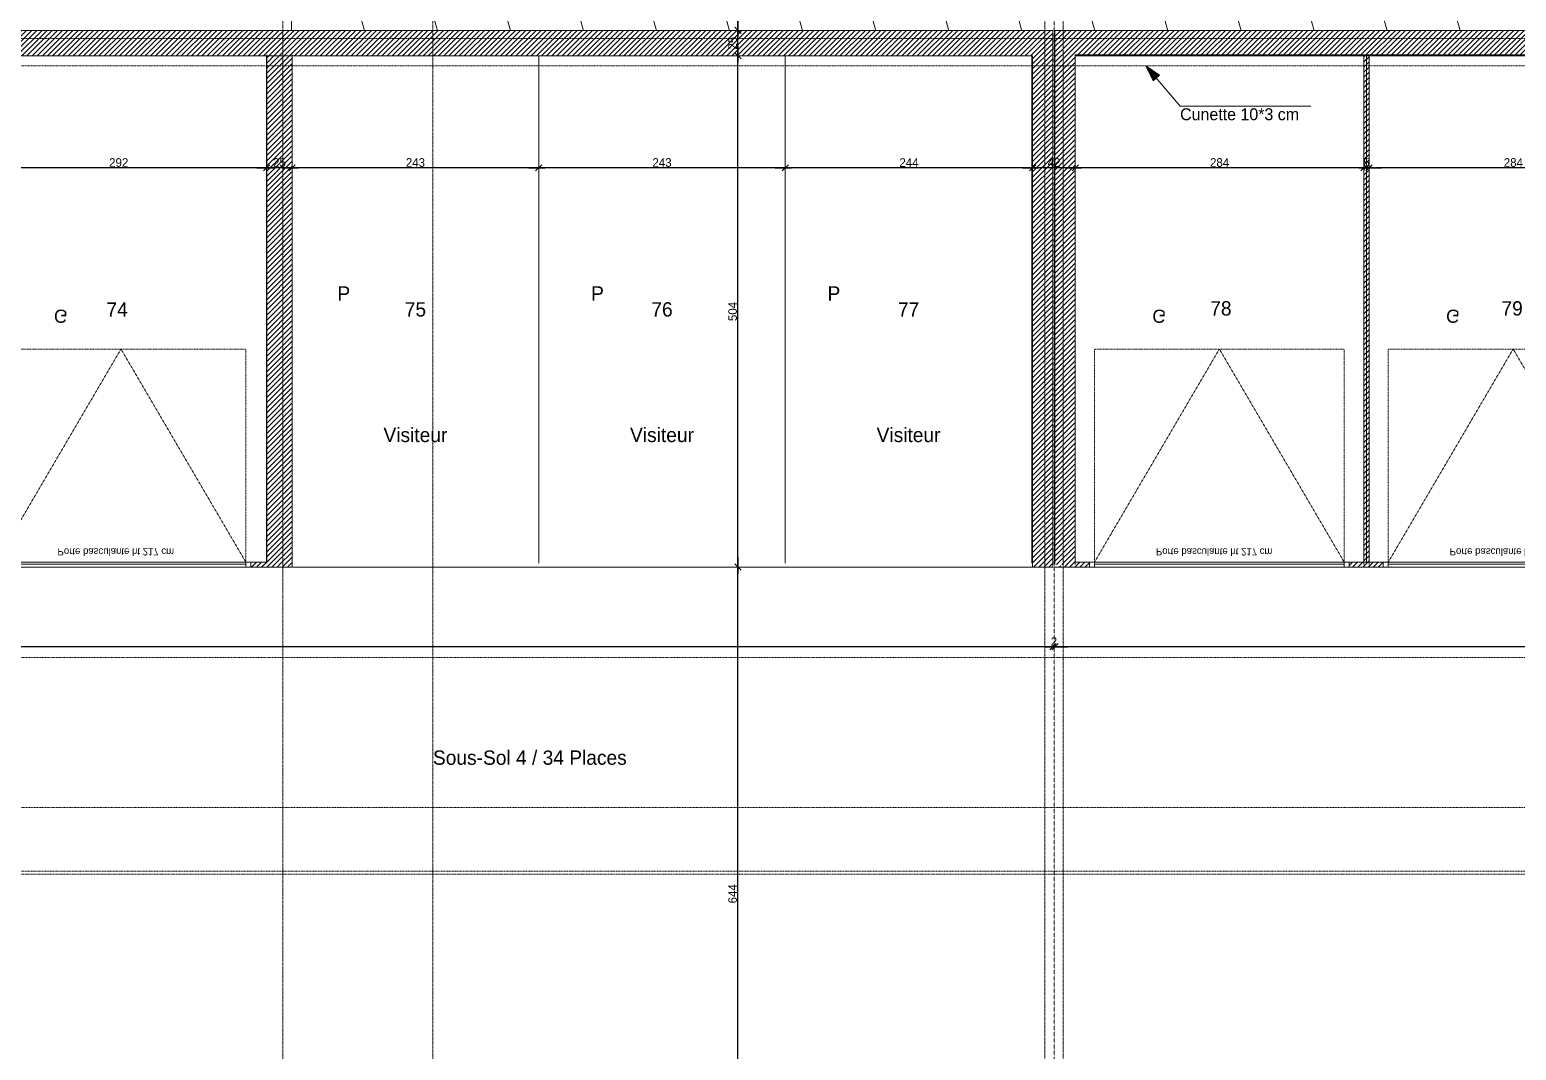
# Model space of a CAD drawing. Header units: centimetres. Extents: x -14085 to 643619, y -47998 to 35592.
# Drawn here: x 8802 to 10267, y 3904 to 4910 of the extents above; entities that cross this region are included whole.
import ezdxf

# ---------------------------------------------------------------- set-up
doc = ezdxf.new("R2010")
doc.units = ezdxf.units.CM
doc.header["$PDMODE"] = 1
doc.header["$PDSIZE"] = -2
for name, pattern in [('ISO-02', [0.75, 0.6, -0.15]), ('Style de ligne -1', [0.41664, 0.20828, -0.20836]), ('Style de ligne -11', [0.347222, 0.20828, -0.138942]), ('Style de ligne -6', [1.04164, 0.625, -0.20828, 0.06943, -0.13893]), ('VW-01', [0.41656, 0.20828, -0.20828])]:
    doc.linetypes.add(name, pattern=pattern)
doc.layers.get('0').update_dxf_attribs({"lineweight": 18, "true_color": 0x848484})
doc.layers.add('01_cote_gen', color=4, linetype='Continuous')
doc.layers.add('AA_COTES', color=2, linetype='Continuous')
for name, color, linetype, lineweight in [('B GÈnÈral_Hatch', 7, 'Continuous', 5), ('B Général', 7, 'Continuous', 5), ('C ANNOTATIONS-cotation', 7, 'Continuous', 5), ('C ANNOTATIONS-prestations', 7, 'Continuous', 5), ('C ANNOTATIONS-texte', 7, 'Continuous', 5), ('C ANNOTATIONS-texte_Hatch', 7, 'Continuous', 5)]:
    doc.layers.add(name, color=color, linetype=linetype, lineweight=lineweight)
doc.layers.add('C ANNOTATIONS-axes', color=1, linetype='ISO-02', lineweight=13, true_color=0xff0000)
doc.layers.add('C ANNOTATIONS-axes horizontaux', color=1, linetype='VW-01', lineweight=13, true_color=0xff0000)
doc.styles.add('Arial', font='arial.ttf')
doc.styles.add('Eurostile', font='')
doc.styles.add('STYLE2', font='ARIALN.TTF')
doc.styles.get('Eurostile').set_extended_font_data('Eurostile')
doc.dimstyles.new('100é', dxfattribs={"dimtxt": 8.470801, "dimasz": 6.232178, "dimexe": 10, "dimexo": 25, "dimgap": 1, "dimtad": 1, "dimdec": 1, "dimtxsty": 'Eurostile', "dimblk": 'VW_SLASH', "dimblk1": 'VW_SLASH', "dimblk2": 'VW_SLASH', "dimcen": 0, "dimdle": 10, "dimazin": 0, "dimtfac": 1, "dimtdec": 1, "dimtix": 1, "dimtmove": 0, "dimatfit": 0, "dimldrblk": 'VW_FILLEDARROW', "dimfxl": 50.8, "dimfxlon": 1, "dimfrac": 2, "dimtolj": 1, "dimarcsym": 0})
doc.dimstyles.new('JB50', dxfattribs={"dimscale": 0.1, "dimtxt": 150, "dimasz": 15, "dimexe": 0.1, "dimexo": 0.1, "dimgap": 0.09, "dimtad": 1, "dimdec": 1, "dimdsep": 46, "dimtxsty": 'STYLE2', "dimblk1": 'BOND_G', "dimblk2": 'BOND_D', "dimsah": 1, "dimcen": 1.5, "dimdle": 0.01, "dimse1": 1, "dimse2": 1, "dimclrd": 4, "dimclre": 2, "dimclrt": 6, "dimazin": 2, "dimtfac": 2.333333, "dimtdec": 1, "dimtix": 1, "dimtmove": 2, "dimatfit": 3, "dimldrblk": 'BOND_G', "dimfxl": 1, "dimtolj": 1, "dimtzin": 0, "dimarcsym": 0})
pattern_1 = [(45, (0, 0), (2.4253472, -2.6458333), [])]

# ---------------------------------------------------------------- blocks, each defined once
blk = doc.blocks.new('Parking Spaces-3')
at = {"layer": 'B Général', "color": 7, "linetype": 'Continuous', "lineweight": 5}
for p, q in [((0, 0), (0, 500)), ((294.5, 0), (294.5, 500)), ((294.5, 0), (294.5, 500)), ((589, 0), (589, 500)), ((0, 0), (294.5, 0)), ((294.5, 0), (589, 0))]:
    blk.add_line(p, q, dxfattribs=at)
at = {"layer": 'B Général', "color": 7, "extrusion": (0, 0, -1), "char_height": 14.118, "attachment_point": 5, "text_direction": (1, 0, 0), "line_spacing_factor": 0.894142, "style": 'Eurostile'}
for s, insert in [('73', (147.25, 250)), ('74', (441.75, 250))]:
    blk.add_mtext(s, dxfattribs=dict(at, insert=insert))
blk = doc.blocks.new('Parking Spaces-4')
at = {"layer": 'B Général', "color": 7, "linetype": 'Continuous', "lineweight": 5}
for p, q in [((0, 0), (0, 500)), ((287, 0), (287, 500)), ((287, 0), (287, 500)), ((574, 0), (574, 500)), ((0, 0), (287, 0)), ((287, 0), (574, 0))]:
    blk.add_line(p, q, dxfattribs=at)
at = {"layer": 'B Général', "color": 7, "extrusion": (0, 0, -1), "char_height": 14.12, "attachment_point": 5, "text_direction": (1, 0, 0), "line_spacing_factor": 0.894142, "style": 'Eurostile'}
for s, insert in [('78', (143.5, 250)), ('79', (430.5, 250))]:
    blk.add_mtext(s, dxfattribs=dict(at, insert=insert))
blk = doc.blocks.new('Porte basculante ht200cm')
at = {"layer": 'B Général', "color": 7, "linetype": 'Style de ligne -1', "lineweight": 5}
for p, q in [((-123, -2.5), (0, -212.5)), ((0, -212.5), (123, -2.5))]:
    blk.add_line(p, q, dxfattribs=at)
at = {"layer": 'B Général', "color": 7, "linetype": 'Continuous', "lineweight": 5, "flags": 128}
for points in [[(-128, 2.5), (128, 2.5), (128, -2.5), (-128, -2.5)], [(-123, 2.5), (123, 2.5), (123, -0.5), (-123, -0.5)]]:
    blk.add_lwpolyline(points, close=True, dxfattribs=at)
at = {"layer": 'B Général', "flags": 128}
for points in [[(-128, 2.5), (-123, 2.5), (-123, -2.5), (-128, -2.5)], [(123, 2.5), (128, 2.5), (128, -2.5), (123, -2.5)]]:
    blk.add_lwpolyline(points, close=True, dxfattribs=at)
at = {"layer": 'B Général', "color": 7, "linetype": 'Style de ligne -1', "lineweight": 5, "flags": 128}
blk.add_lwpolyline([(-123, -2.5), (123, -2.5), (123, -212.5), (-123, -212.5)], close=True, dxfattribs=at)
at = {"layer": 'B Général', "insert": (-66, -238.4), "char_height": 12.9, "attachment_point": 1, "line_spacing_factor": 0.894142, "style": 'Eurostile'}
blk.add_mtext('G', dxfattribs=at)
at = {"layer": 'C ANNOTATIONS-prestations', "insert": (-62.6, -9), "char_height": 7.059, "attachment_point": 1, "line_spacing_factor": 0.894142, "style": 'Eurostile'}
blk.add_mtext('Porte basculante ht 217 cm', dxfattribs=at)
blk = doc.blocks.new('Objet Paramétrique-2')
at = {"layer": 'B Général', "color": 7, "linetype": 'Continuous', "lineweight": 5}
for p, q in [((0, 0), (0, 500)), ((243, 0), (243, 500)), ((486, 0), (486, 500)), ((729, 0), (729, 500)), ((0, 0), (729, 0))]:
    blk.add_line(p, q, dxfattribs=at)
at = {"layer": 'B Général', "color": 7, "extrusion": (0, 0, -1), "char_height": 14.12, "attachment_point": 5, "text_direction": (1, 0, 0), "line_spacing_factor": 0.894142, "style": 'Eurostile'}
for s, insert in [('75', (121.5, 250)), ('76', (364.5, 250)), ('77', (607.5, 250))]:
    blk.add_mtext(s, dxfattribs=dict(at, insert=insert))
blk = doc.blocks.new('Groupe-2-1')
at = {"layer": 'B Général', "color": 7, "linetype": 'Continuous', "lineweight": 5}
blk.add_line((9060.2, 4909.4), (9060.2, 5424.9), dxfattribs=at)
at = {"layer": 'B Général', "color": 7, "linetype": 'Continuous', "lineweight": 5, "flags": 128}
for points in [[(9132, 5425.4), (9060.3, 5167.2), (9132, 4908.9)], [(9203.8, 5425.4), (9132.2, 5167.2), (9203.8, 4908.9)], [(9275.8, 5425.4), (9204.2, 5167.2), (9275.8, 4908.9)], [(9347.8, 5425.4), (9276.2, 5167.2), (9347.8, 4908.9)], [(9419.8, 5425.4), (9348.2, 5167.2), (9419.8, 4908.9)], [(9491.8, 5425.4), (9420.2, 5167.2), (9491.8, 4908.9)], [(9563.8, 5425.4), (9492.2, 5167.2), (9563.8, 4908.9)], [(9635.8, 5425.4), (9564.2, 5167.2), (9635.8, 4908.9)], [(9707.8, 5425.4), (9636.2, 5167.2), (9707.8, 4908.9)], [(9779.8, 5425.4), (9708.2, 5167.2), (9779.8, 4908.9)], [(9851.8, 5425.4), (9780.2, 5167.2), (9851.8, 4908.9)], [(9923.8, 5425.4), (9852.2, 5167.2), (9923.8, 4908.9)], [(9995.8, 5425.4), (9924.2, 5167.2), (9995.8, 4908.9)], [(10067.8, 5425.4), (9996.2, 5167.2), (10067.8, 4908.9)], [(10139.8, 5425.4), (10068.2, 5167.2), (10139.8, 4908.9)], [(10211.8, 5425.4), (10140.2, 5167.2), (10211.8, 4908.9)]]:
    blk.add_lwpolyline(points, dxfattribs=at)
blk = doc.blocks.new('Groupe-112-1')
at = {"layer": 'B Général', "color": 1, "linetype": 'Style de ligne -11', "lineweight": 5}
blk.add_line((2145.7, -1173.9), (2145.7, 946.1), dxfattribs=at)
at = {"layer": 'B Général', "color": 1, "linetype": 'Style de ligne -11', "lineweight": 5, "flags": 128}
for points in [[(2185.7, 876.8), (2109.7, 1008.4), (2069.7, 968.4)], [(2105.7, 876.8), (2181.7, 1008.4), (2221.7, 968.4)]]:
    blk.add_lwpolyline(points, dxfattribs=at)
at = {"layer": 'B Général', "color": 1, "insert": (2119.8, 1083.5), "char_height": 30.3, "attachment_point": 1, "line_spacing_factor": 0.959385, "style": 'Arial'}
blk.add_mtext('JD', dxfattribs=at)
blk = doc.blocks.new('axes 2')
at = {"layer": 'B Général', "color": 1, "linetype": 'Style de ligne -6', "lineweight": 13}
for p, q in [((1385.672, -1173.93), (1385.672, 1361.07)), ((1533.672, -1173.93), (1533.672, 1361.07))]:
    blk.add_line(p, q, dxfattribs=at)
at = {"layer": 'B Général', "color": 1, "linetype": 'Style de ligne -6', "lineweight": 13, "flags": 128}
for points in [[(2079.747, 1361.07), (2079.747, 1277.57), (2136.672, 1228.57), (2136.672, -1373.93)], [(2211.596, 1361.07), (2211.596, 1277.57), (2154.672, 1228.57), (2154.672, -1373.93)]]:
    blk.add_lwpolyline(points, dxfattribs=at)
at = {"layer": 'C ANNOTATIONS-axes horizontaux', "color": 5, "true_color": 0x0000ff}
for p, q in [((4705, 442.07), (-4705, 442.07)), ((4705, -167.93), (-4705, -167.93)), ((4705, -315.93), (-4705, -315.93))]:
    blk.add_line(p, q, dxfattribs=at)
at = {"layer": 'B Général', "color": 7}
blk.add_blockref('Groupe-112-1', (0, 0), dxfattribs=at)
blk = doc.blocks.new('VW_SLASH')
at = {"color": 0, "linetype": 'ByBlock', "lineweight": -2}
blk.add_line((1.6, 0), (-1, 0), dxfattribs=at)
at = {"color": 0, "lineweight": 20, "flags": 128}
blk.add_lwpolyline([(0.5, 0.5), (-0.5, -0.5)], dxfattribs=at)
blk = doc.blocks.new('*D190')
at = {"layer": 'C ANNOTATIONS-cotation', "color": 0, "linetype": 'Continuous', "lineweight": -2, "transparency": 16777216}
blk.add_line((9029.5, 4774), (8750.2, 4774), dxfattribs=at)
at = {"layer": 'Defpoints', "color": 0, "linetype": 'Continuous', "lineweight": 0, "transparency": 16777216}
for p in [(8744, 4835.2), (9035.7, 4842), (8744, 4774)]:
    blk.add_point(p, dxfattribs=at)
at = {"layer": 'C ANNOTATIONS-cotation', "color": 0, "linetype": 'Continuous', "lineweight": -2, "transparency": 16777216, "xscale": 6.232177734375, "yscale": 6.232177734375, "zscale": 6.232177734375, "rotation": 180}
blk.add_blockref('VW_SLASH', (8744, 4774), dxfattribs=at)
at = {"layer": 'C ANNOTATIONS-cotation', "color": 0, "linetype": 'Continuous', "lineweight": -2, "transparency": 16777216, "xscale": 6.232177734375, "yscale": 6.232177734375, "zscale": 6.232177734375}
blk.add_blockref('VW_SLASH', (9035.7, 4774), dxfattribs=at)
at = {"layer": 'C ANNOTATIONS-cotation', "color": 0, "linetype": 'Continuous', "lineweight": 5, "transparency": 16777216, "insert": (8889.8, 4779.2), "char_height": 8.47, "attachment_point": 5, "style": 'Eurostile'}
blk.add_mtext('\\A1;292', dxfattribs=at)
blk = doc.blocks.new('VW_FILLEDARROW')
at = {"linetype": 'Continuous', "lineweight": 0}
blk.add_hatch(color=0, dxfattribs=at).paths.add_polyline_path([(-1.6, 0.43), (0, 0), (-1.6, -0.43)])
at = {"color": 0, "lineweight": 5, "flags": 128}
blk.add_lwpolyline([(-1.6, 0.43), (0, 0), (-1.6, -0.43)], close=True, dxfattribs=at)
blk = doc.blocks.new('*D191')
at = {"layer": 'C ANNOTATIONS-cotation', "color": 0, "linetype": 'Continuous', "lineweight": -2, "transparency": 16777216}
blk.add_line((9054.5, 4774), (9041.9, 4774), dxfattribs=at)
at = {"layer": 'Defpoints', "color": 0, "linetype": 'Continuous', "lineweight": 0, "transparency": 16777216}
for p in [(9035.7, 4842), (9060.7, 4810), (9035.7, 4774)]:
    blk.add_point(p, dxfattribs=at)
at = {"layer": 'C ANNOTATIONS-cotation', "color": 0, "linetype": 'Continuous', "lineweight": -2, "transparency": 16777216, "xscale": 6.232177734375, "yscale": 6.232177734375, "zscale": 6.232177734375, "rotation": 180}
blk.add_blockref('VW_SLASH', (9035.7, 4774), dxfattribs=at)
at = {"layer": 'C ANNOTATIONS-cotation', "color": 0, "linetype": 'Continuous', "lineweight": -2, "transparency": 16777216, "xscale": 6.232177734375, "yscale": 6.232177734375, "zscale": 6.232177734375}
blk.add_blockref('VW_SLASH', (9060.7, 4774), dxfattribs=at)
at = {"layer": 'C ANNOTATIONS-cotation', "color": 0, "linetype": 'Continuous', "lineweight": 5, "transparency": 16777216, "insert": (9048.2, 4779.2), "char_height": 8.47, "attachment_point": 5, "style": 'Eurostile'}
blk.add_mtext('\\A1;25', dxfattribs=at)
blk = doc.blocks.new('*D192')
at = {"layer": 'C ANNOTATIONS-cotation', "color": 0, "linetype": 'Continuous', "lineweight": -2, "transparency": 16777216}
blk.add_line((9297.5, 4774), (9066.9, 4774), dxfattribs=at)
at = {"layer": 'Defpoints', "color": 0, "linetype": 'Continuous', "lineweight": 0, "transparency": 16777216}
for p in [(9303.7, 4884.4), (9060.7, 4810), (9060.7, 4774)]:
    blk.add_point(p, dxfattribs=at)
at = {"layer": 'C ANNOTATIONS-cotation', "color": 0, "linetype": 'Continuous', "lineweight": -2, "transparency": 16777216, "xscale": 6.232177734375, "yscale": 6.232177734375, "zscale": 6.232177734375, "rotation": 180}
blk.add_blockref('VW_SLASH', (9060.7, 4774), dxfattribs=at)
at = {"layer": 'C ANNOTATIONS-cotation', "color": 0, "linetype": 'Continuous', "lineweight": -2, "transparency": 16777216, "xscale": 6.232177734375, "yscale": 6.232177734375, "zscale": 6.232177734375}
blk.add_blockref('VW_SLASH', (9303.7, 4774), dxfattribs=at)
at = {"layer": 'C ANNOTATIONS-cotation', "color": 0, "linetype": 'Continuous', "lineweight": 5, "transparency": 16777216, "insert": (9182.2, 4779.2), "char_height": 8.47, "attachment_point": 5, "style": 'Eurostile'}
blk.add_mtext('\\A1;243', dxfattribs=at)
blk = doc.blocks.new('*D193')
at = {"layer": 'C ANNOTATIONS-cotation', "color": 0, "linetype": 'Continuous', "lineweight": -2, "transparency": 16777216}
blk.add_line((9540.5, 4774), (9309.9, 4774), dxfattribs=at)
at = {"layer": 'Defpoints', "color": 0, "linetype": 'Continuous', "lineweight": 0, "transparency": 16777216}
for p in [(9303.7, 4884.4), (9546.7, 4884.4), (9303.7, 4774)]:
    blk.add_point(p, dxfattribs=at)
at = {"layer": 'C ANNOTATIONS-cotation', "color": 0, "linetype": 'Continuous', "lineweight": -2, "transparency": 16777216, "xscale": 6.232177734375, "yscale": 6.232177734375, "zscale": 6.232177734375, "rotation": 180}
blk.add_blockref('VW_SLASH', (9303.7, 4774), dxfattribs=at)
at = {"layer": 'C ANNOTATIONS-cotation', "color": 0, "linetype": 'Continuous', "lineweight": -2, "transparency": 16777216, "xscale": 6.232177734375, "yscale": 6.232177734375, "zscale": 6.232177734375}
blk.add_blockref('VW_SLASH', (9546.7, 4774), dxfattribs=at)
at = {"layer": 'C ANNOTATIONS-cotation', "color": 0, "linetype": 'Continuous', "lineweight": 5, "transparency": 16777216, "insert": (9425.2, 4779.2), "char_height": 8.47, "attachment_point": 5, "style": 'Eurostile'}
blk.add_mtext('\\A1;243', dxfattribs=at)
blk = doc.blocks.new('*D194')
at = {"layer": 'C ANNOTATIONS-cotation', "color": 0, "linetype": 'Continuous', "lineweight": -2, "transparency": 16777216}
blk.add_line((9784.3, 4774), (9552.9, 4774), dxfattribs=at)
at = {"layer": 'Defpoints', "color": 0, "linetype": 'Continuous', "lineweight": 0, "transparency": 16777216}
for p in [(9546.7, 4884.4), (9790.5, 4884.4), (9546.7, 4774)]:
    blk.add_point(p, dxfattribs=at)
at = {"layer": 'C ANNOTATIONS-cotation', "color": 0, "linetype": 'Continuous', "lineweight": -2, "transparency": 16777216, "xscale": 6.232177734375, "yscale": 6.232177734375, "zscale": 6.232177734375, "rotation": 180}
blk.add_blockref('VW_SLASH', (9546.7, 4774), dxfattribs=at)
at = {"layer": 'C ANNOTATIONS-cotation', "color": 0, "linetype": 'Continuous', "lineweight": -2, "transparency": 16777216, "xscale": 6.232177734375, "yscale": 6.232177734375, "zscale": 6.232177734375}
blk.add_blockref('VW_SLASH', (9790.5, 4774), dxfattribs=at)
at = {"layer": 'C ANNOTATIONS-cotation', "color": 0, "linetype": 'Continuous', "lineweight": 5, "transparency": 16777216, "insert": (9668.6, 4779.2), "char_height": 8.47, "attachment_point": 5, "style": 'Eurostile'}
blk.add_mtext('\\A1;244', dxfattribs=at)
blk = doc.blocks.new('*D195')
at = {"layer": 'C ANNOTATIONS-cotation', "color": 0, "linetype": 'Continuous', "lineweight": -2, "transparency": 16777216}
blk.add_line((9826.3, 4774), (9796.7, 4774), dxfattribs=at)
at = {"layer": 'Defpoints', "color": 0, "linetype": 'Continuous', "lineweight": 0, "transparency": 16777216}
for p in [(9790.5, 4884.4), (9832.5, 4856), (9790.5, 4774)]:
    blk.add_point(p, dxfattribs=at)
at = {"layer": 'C ANNOTATIONS-cotation', "color": 0, "linetype": 'Continuous', "lineweight": -2, "transparency": 16777216, "xscale": 6.232177734375, "yscale": 6.232177734375, "zscale": 6.232177734375, "rotation": 180}
blk.add_blockref('VW_SLASH', (9790.5, 4774), dxfattribs=at)
at = {"layer": 'C ANNOTATIONS-cotation', "color": 0, "linetype": 'Continuous', "lineweight": -2, "transparency": 16777216, "xscale": 6.232177734375, "yscale": 6.232177734375, "zscale": 6.232177734375}
blk.add_blockref('VW_SLASH', (9832.5, 4774), dxfattribs=at)
at = {"layer": 'C ANNOTATIONS-cotation', "color": 0, "linetype": 'Continuous', "lineweight": 5, "transparency": 16777216, "insert": (9811.5, 4779.2), "char_height": 8.47, "attachment_point": 5, "style": 'Eurostile'}
blk.add_mtext('\\A1;42', dxfattribs=at)
blk = doc.blocks.new('*D196')
at = {"layer": 'C ANNOTATIONS-cotation', "color": 0, "linetype": 'Continuous', "lineweight": -2, "transparency": 16777216}
blk.add_line((10110.8, 4774), (9838.7, 4774), dxfattribs=at)
at = {"layer": 'Defpoints', "color": 0, "linetype": 'Continuous', "lineweight": 0, "transparency": 16777216}
for p in [(9832.5, 4856), (10117, 4795.8), (9832.5, 4774)]:
    blk.add_point(p, dxfattribs=at)
at = {"layer": 'C ANNOTATIONS-cotation', "color": 0, "linetype": 'Continuous', "lineweight": -2, "transparency": 16777216, "xscale": 6.232177734375, "yscale": 6.232177734375, "zscale": 6.232177734375, "rotation": 180}
blk.add_blockref('VW_SLASH', (9832.5, 4774), dxfattribs=at)
at = {"layer": 'C ANNOTATIONS-cotation', "color": 0, "linetype": 'Continuous', "lineweight": -2, "transparency": 16777216, "xscale": 6.232177734375, "yscale": 6.232177734375, "zscale": 6.232177734375}
blk.add_blockref('VW_SLASH', (10117, 4774), dxfattribs=at)
at = {"layer": 'C ANNOTATIONS-cotation', "color": 0, "linetype": 'Continuous', "lineweight": 5, "transparency": 16777216, "insert": (9974.7, 4779.2), "char_height": 8.47, "attachment_point": 5, "style": 'Eurostile'}
blk.add_mtext('\\A1;284', dxfattribs=at)
blk = doc.blocks.new('*D197')
at = {"layer": 'C ANNOTATIONS-cotation', "color": 0, "linetype": 'Continuous', "lineweight": -2, "transparency": 16777216}
for p, q in [((10110.8, 4774), (10104.5, 4774)), ((10122, 4774), (10117, 4774)), ((10128.2, 4774), (10134.4, 4774))]:
    blk.add_line(p, q, dxfattribs=at)
at = {"layer": 'Defpoints', "color": 0, "linetype": 'Continuous', "lineweight": 0, "transparency": 16777216}
for p in [(10117, 4795.8), (10122, 4790), (10117, 4774)]:
    blk.add_point(p, dxfattribs=at)
at = {"layer": 'C ANNOTATIONS-cotation', "color": 0, "linetype": 'Continuous', "lineweight": -2, "transparency": 16777216, "xscale": 6.232177734375, "yscale": 6.232177734375, "zscale": 6.232177734375}
blk.add_blockref('VW_SLASH', (10117, 4774), dxfattribs=at)
at = {"layer": 'C ANNOTATIONS-cotation', "color": 0, "linetype": 'Continuous', "lineweight": -2, "transparency": 16777216, "xscale": 6.232177734375, "yscale": 6.232177734375, "zscale": 6.232177734375, "rotation": 180}
blk.add_blockref('VW_SLASH', (10122, 4774), dxfattribs=at)
at = {"layer": 'C ANNOTATIONS-cotation', "color": 0, "linetype": 'Continuous', "lineweight": 5, "transparency": 16777216, "insert": (10119.5, 4779.2), "char_height": 8.47, "attachment_point": 5, "style": 'Eurostile'}
blk.add_mtext('\\A1;5', dxfattribs=at)
blk = doc.blocks.new('*D198')
at = {"layer": 'C ANNOTATIONS-cotation', "color": 0, "linetype": 'Continuous', "lineweight": -2, "transparency": 16777216}
blk.add_line((10400.3, 4774), (10128.2, 4774), dxfattribs=at)
at = {"layer": 'Defpoints', "color": 0, "linetype": 'Continuous', "lineweight": 0, "transparency": 16777216}
for p in [(10122, 4790), (10122, 4774), (10406.5, 4760.4)]:
    blk.add_point(p, dxfattribs=at)
at = {"layer": 'C ANNOTATIONS-cotation', "color": 0, "linetype": 'Continuous', "lineweight": -2, "transparency": 16777216, "xscale": 6.232177734375, "yscale": 6.232177734375, "zscale": 6.232177734375, "rotation": 180}
blk.add_blockref('VW_SLASH', (10122, 4774), dxfattribs=at)
at = {"layer": 'C ANNOTATIONS-cotation', "color": 0, "linetype": 'Continuous', "lineweight": -2, "transparency": 16777216, "xscale": 6.232177734375, "yscale": 6.232177734375, "zscale": 6.232177734375}
blk.add_blockref('VW_SLASH', (10406.5, 4774), dxfattribs=at)
at = {"layer": 'C ANNOTATIONS-cotation', "color": 0, "linetype": 'Continuous', "lineweight": 5, "transparency": 16777216, "insert": (10264.2, 4779.2), "char_height": 8.47, "attachment_point": 5, "style": 'Eurostile'}
blk.add_mtext('\\A1;284', dxfattribs=at)
blk = doc.blocks.new('*D243')
at = {"layer": 'C ANNOTATIONS-cotation', "color": 0, "linetype": 'Continuous', "lineweight": -2, "transparency": 16777216}
blk.add_line((9500, 4915.6), (9500, 5419.2), dxfattribs=at)
at = {"layer": 'Defpoints', "color": 0, "linetype": 'Continuous', "lineweight": 0, "transparency": 16777216}
for p in [(9450, 5425.4), (9500, 5425.4), (9457.5, 4909.4)]:
    blk.add_point(p, dxfattribs=at)
at = {"layer": 'C ANNOTATIONS-cotation', "color": 0, "linetype": 'Continuous', "lineweight": -2, "transparency": 16777216, "xscale": 6.232177734375, "yscale": 6.232177734375, "zscale": 6.232177734375}
for p, rotation in [((9500, 5425.4), 90), ((9500, 4909.4), 270)]:
    blk.add_blockref('VW_SLASH', p, dxfattribs=dict(at, rotation=rotation))
at = {"layer": 'C ANNOTATIONS-cotation', "color": 0, "linetype": 'Continuous', "lineweight": 5, "transparency": 16777216, "insert": (9494.8, 5167.4), "char_height": 8.47, "attachment_point": 5, "rotation": 90, "style": 'Eurostile'}
blk.add_mtext('\\A1;516', dxfattribs=at)
blk = doc.blocks.new('*D244')
at = {"layer": 'C ANNOTATIONS-cotation', "color": 0, "linetype": 'Continuous', "lineweight": -2, "transparency": 16777216}
blk.add_line((9500, 4890.6), (9500, 4903.2), dxfattribs=at)
at = {"layer": 'Defpoints', "color": 0, "linetype": 'Continuous', "lineweight": 0, "transparency": 16777216}
for p in [(9457.5, 4909.4), (9500, 4909.4), (9471.9, 4884.4)]:
    blk.add_point(p, dxfattribs=at)
at = {"layer": 'C ANNOTATIONS-cotation', "color": 0, "linetype": 'Continuous', "lineweight": -2, "transparency": 16777216, "xscale": 6.232177734375, "yscale": 6.232177734375, "zscale": 6.232177734375}
for p, rotation in [((9500, 4909.4), 90), ((9500, 4884.4), 270)]:
    blk.add_blockref('VW_SLASH', p, dxfattribs=dict(at, rotation=rotation))
at = {"layer": 'C ANNOTATIONS-cotation', "color": 0, "linetype": 'Continuous', "lineweight": 5, "transparency": 16777216, "insert": (9494.8, 4896.9), "char_height": 8.47, "attachment_point": 5, "rotation": 90, "style": 'Eurostile'}
blk.add_mtext('\\A1;25', dxfattribs=at)
blk = doc.blocks.new('*D245')
at = {"layer": 'C ANNOTATIONS-cotation', "color": 0, "linetype": 'Continuous', "lineweight": -2, "transparency": 16777216}
blk.add_line((9500, 4386.6), (9500, 4878.2), dxfattribs=at)
at = {"layer": 'Defpoints', "color": 0, "linetype": 'Continuous', "lineweight": 0, "transparency": 16777216}
for p in [(9471.9, 4884.4), (9500, 4884.4), (9508, 4380.4)]:
    blk.add_point(p, dxfattribs=at)
at = {"layer": 'C ANNOTATIONS-cotation', "color": 0, "linetype": 'Continuous', "lineweight": -2, "transparency": 16777216, "xscale": 6.232177734375, "yscale": 6.232177734375, "zscale": 6.232177734375}
for p, rotation in [((9500, 4884.4), 90), ((9500, 4380.4), 270)]:
    blk.add_blockref('VW_SLASH', p, dxfattribs=dict(at, rotation=rotation))
at = {"layer": 'C ANNOTATIONS-cotation', "color": 0, "linetype": 'Continuous', "lineweight": 5, "transparency": 16777216, "insert": (9494.8, 4632.4), "char_height": 8.47, "attachment_point": 5, "rotation": 90, "style": 'Eurostile'}
blk.add_mtext('\\A1;504', dxfattribs=at)
blk = doc.blocks.new('*D246')
at = {"layer": 'C ANNOTATIONS-cotation', "color": 0, "linetype": 'Continuous', "lineweight": -2, "transparency": 16777216}
blk.add_line((9500, 3742.6), (9500, 4374.2), dxfattribs=at)
at = {"layer": 'Defpoints', "color": 0, "linetype": 'Continuous', "lineweight": 0, "transparency": 16777216}
for p in [(9500, 4380.4), (9508, 4380.4), (9577.5, 3736.4)]:
    blk.add_point(p, dxfattribs=at)
at = {"layer": 'C ANNOTATIONS-cotation', "color": 0, "linetype": 'Continuous', "lineweight": -2, "transparency": 16777216, "xscale": 6.232177734375, "yscale": 6.232177734375, "zscale": 6.232177734375}
for p, rotation in [((9500, 4380.4), 90), ((9500, 3736.4), 270)]:
    blk.add_blockref('VW_SLASH', p, dxfattribs=dict(at, rotation=rotation))
at = {"layer": 'C ANNOTATIONS-cotation', "color": 0, "linetype": 'Continuous', "lineweight": 5, "transparency": 16777216, "insert": (9494.8, 4058.4), "char_height": 8.47, "attachment_point": 5, "rotation": 90, "style": 'Eurostile'}
blk.add_mtext('\\A1;644', dxfattribs=at)
blk = doc.blocks.new('*D265')
at = {"layer": 'C ANNOTATIONS-cotation', "color": 0, "linetype": 'Continuous', "lineweight": -2, "transparency": 16777216}
blk.add_line((9804.3, 4301.9), (7092.7, 4301.9), dxfattribs=at)
at = {"layer": 'Defpoints', "color": 0, "linetype": 'Continuous', "lineweight": 0, "transparency": 16777216}
for p in [(9810.5, 4380.4), (7086.5, 4330.5), (7086.5, 4301.9)]:
    blk.add_point(p, dxfattribs=at)
at = {"layer": 'C ANNOTATIONS-cotation', "color": 0, "linetype": 'Continuous', "lineweight": -2, "transparency": 16777216, "xscale": 6.232177734375, "yscale": 6.232177734375, "zscale": 6.232177734375, "rotation": 180}
blk.add_blockref('VW_SLASH', (7086.5, 4301.9), dxfattribs=at)
at = {"layer": 'C ANNOTATIONS-cotation', "color": 0, "linetype": 'Continuous', "lineweight": -2, "transparency": 16777216, "xscale": 6.232177734375, "yscale": 6.232177734375, "zscale": 6.232177734375}
blk.add_blockref('VW_SLASH', (9810.5, 4301.9), dxfattribs=at)
at = {"layer": 'C ANNOTATIONS-cotation', "color": 0, "linetype": 'Continuous', "lineweight": 5, "transparency": 16777216, "insert": (8448.5, 4307.1), "char_height": 8.47, "attachment_point": 5, "style": 'Eurostile'}
blk.add_mtext('\\A1;2724', dxfattribs=at)
blk = doc.blocks.new('*D266')
at = {"layer": 'C ANNOTATIONS-cotation', "color": 0, "linetype": 'Continuous', "lineweight": -2, "transparency": 16777216}
for p, q in [((9804.3, 4301.9), (9798, 4301.9)), ((9812.5, 4301.9), (9810.5, 4301.9)), ((9818.7, 4301.9), (9824.9, 4301.9))]:
    blk.add_line(p, q, dxfattribs=at)
at = {"layer": 'Defpoints', "color": 0, "linetype": 'Continuous', "lineweight": 0, "transparency": 16777216}
for p in [(9810.5, 4380.4), (9812.5, 4380.4), (9810.5, 4301.9)]:
    blk.add_point(p, dxfattribs=at)
at = {"layer": 'C ANNOTATIONS-cotation', "color": 0, "linetype": 'Continuous', "lineweight": -2, "transparency": 16777216, "xscale": 6.232177734375, "yscale": 6.232177734375, "zscale": 6.232177734375, "rotation": 180}
blk.add_blockref('VW_SLASH', (9812.5, 4301.9), dxfattribs=at)
at = {"layer": 'C ANNOTATIONS-cotation', "color": 0, "linetype": 'Continuous', "lineweight": -2, "transparency": 16777216, "xscale": 6.232177734375, "yscale": 6.232177734375, "zscale": 6.232177734375}
blk.add_blockref('VW_SLASH', (9810.5, 4301.9), dxfattribs=at)
at = {"layer": 'C ANNOTATIONS-cotation', "color": 0, "linetype": 'Continuous', "lineweight": 5, "transparency": 16777216, "insert": (9811.5, 4307.1), "char_height": 8.47, "attachment_point": 5, "style": 'Eurostile'}
blk.add_mtext('\\A1;2', dxfattribs=at)
blk = doc.blocks.new('*D267')
at = {"layer": 'C ANNOTATIONS-cotation', "color": 0, "linetype": 'Continuous', "lineweight": -2, "transparency": 16777216}
blk.add_line((11934.2, 4301.9), (9818.7, 4301.9), dxfattribs=at)
at = {"layer": 'Defpoints', "color": 0, "linetype": 'Continuous', "lineweight": 0, "transparency": 16777216}
for p in [(9812.5, 4380.4), (9812.5, 4301.9), (11940.4, 4194.4)]:
    blk.add_point(p, dxfattribs=at)
at = {"layer": 'C ANNOTATIONS-cotation', "color": 0, "linetype": 'Continuous', "lineweight": -2, "transparency": 16777216, "xscale": 6.232177734375, "yscale": 6.232177734375, "zscale": 6.232177734375, "rotation": 180}
blk.add_blockref('VW_SLASH', (9812.5, 4301.9), dxfattribs=at)
at = {"layer": 'C ANNOTATIONS-cotation', "color": 0, "linetype": 'Continuous', "lineweight": -2, "transparency": 16777216, "xscale": 6.232177734375, "yscale": 6.232177734375, "zscale": 6.232177734375}
blk.add_blockref('VW_SLASH', (11940.4, 4301.9), dxfattribs=at)
at = {"layer": 'C ANNOTATIONS-cotation', "color": 0, "linetype": 'Continuous', "lineweight": 5, "transparency": 16777216, "insert": (10876.5, 4307.1), "char_height": 8.47, "attachment_point": 5, "style": 'Eurostile'}
blk.add_mtext('\\A1;2128', dxfattribs=at)
blk = doc.blocks.new('Groupe-126-1')
at = {"layer": 'C ANNOTATIONS-texte_Hatch', "linetype": 'Continuous', "lineweight": 0}
blk.add_hatch(color=7, dxfattribs=at).paths.add_polyline_path([(9909.2, 4859.6), (9902, 4874.4), (9915.6, 4865.2)])
at = {"layer": 'C ANNOTATIONS-texte', "flags": 128}
blk.add_lwpolyline([(9902, 4874.4), (9935.8, 4834.8), (10064.5, 4834.8)], dxfattribs=at)
at = {"layer": 'C ANNOTATIONS-texte', "lineweight": 5, "flags": 128}
blk.add_lwpolyline([(9909.2, 4859.6), (9902, 4874.4), (9915.6, 4865.2)], close=True, dxfattribs=at)
at = {"layer": 'C ANNOTATIONS-texte', "color": 7, "insert": (9935.8, 4832.7), "char_height": 11.765, "attachment_point": 1, "line_spacing_factor": 0.894142, "style": 'Eurostile'}
blk.add_mtext('Cunette 10*3 cm', dxfattribs=at)
blk = doc.blocks.new('BOND_G')
at = {"layer": 'AA_COTES', "color": 0}
for p, q in [((0, -5), (0, 15)), ((5, 0), (-5, 0)), ((1.77, 1.77), (-1.77, -1.77))]:
    blk.add_line(p, q, dxfattribs=at)
blk = doc.blocks.new('BOND_D')
at = {"layer": 'AA_COTES', "color": 0}
for p, q in [((5, 0), (-5, 0)), ((-1.77, -1.77), (1.77, 1.77)), ((0, 5), (0, -15))]:
    blk.add_line(p, q, dxfattribs=at)
blk = doc.blocks.new('*D1680')
at = {"layer": '01_cote_gen', "color": 4, "lineweight": -2, "transparency": 16777216}
blk.add_line((-22.5, 3720.9), (-22.5, 4438.9), dxfattribs=at)
at = {"layer": 'Defpoints', "color": 0, "lineweight": 0, "transparency": 16777216}
for p in [(-22.5, 4440.4), (0, 4440.4), (52858.6, 3719.4)]:
    blk.add_point(p, dxfattribs=at)
at = {"layer": '01_cote_gen', "color": 4, "lineweight": -2, "transparency": 16777216, "xscale": 1.5, "yscale": 1.5, "zscale": 1.5}
for name, p, rotation in [('BOND_D', (-22.5, 4440.4), 90), ('BOND_G', (-22.5, 3719.4), 270)]:
    blk.add_blockref(name, p, dxfattribs=dict(at, rotation=rotation))
at = {"layer": '01_cote_gen', "color": 6, "lineweight": 0, "transparency": 16777216, "insert": (-30, 4079.9), "char_height": 15, "attachment_point": 5, "rotation": 90, "style": 'STYLE2'}
blk.add_mtext('\\A1;721', dxfattribs=at)

msp = doc.modelspace()

# ---------------------------------------------------------------- hatches: boundary and pattern name
at = {"layer": 'B GÈnÈral_Hatch', "linetype": 'Continuous', "lineweight": 5}
h = msp.add_hatch(dxfattribs=at)
h.set_pattern_fill('50_BETON', style=0, pattern_type=2)
h.set_pattern_definition(pattern_1)
h.paths.add_polyline_path([(9790.48, 4884.39), (9810.48, 4909.39), (7066.48, 4909.39), (7086.48, 4884.39)])
h = msp.add_hatch(dxfattribs=at)
h.set_pattern_fill('50_BETON', style=0, pattern_type=2)
h.set_pattern_definition(pattern_1)
h.paths.add_polyline_path([(9810.48, 4909.39), (9790.48, 4884.39), (9790.48, 4380.39), (9810.48, 4380.39)])
h = msp.add_hatch(dxfattribs=at)
h.set_pattern_fill('50_BETON', style=0, pattern_type=2)
h.set_pattern_definition(pattern_1)
h.paths.add_polyline_path([(10700.48, 4884.39), (10720.48, 4909.39), (9812.48, 4909.39), (9832.48, 4884.39)])
h = msp.add_hatch(dxfattribs=at)
h.set_pattern_fill('50_BETON', style=0, pattern_type=2)
h.set_pattern_definition(pattern_1)
h.paths.add_polyline_path([(9832.48, 4382.89), (9832.48, 4884.39), (9812.48, 4909.39), (9812.48, 4382.89)])
h = msp.add_hatch(dxfattribs=at)
h.set_pattern_fill('50_BETON', style=0, pattern_type=2)
h.set_pattern_definition(pattern_1)
h.paths.add_polyline_path([(9035.69, 4885.39), (9035.69, 4385.39), (9060.69, 4380.39), (9060.69, 4885.39)])
h = msp.add_hatch(dxfattribs=at)
h.set_pattern_fill('50_BETON', style=0, pattern_type=2)
h.set_pattern_definition(pattern_1)
h.paths.add_polyline_path([(10121.98, 4884.39), (10116.98, 4884.39), (10116.98, 4382.89), (10121.98, 4382.89)])
h = msp.add_hatch(dxfattribs=at)
h.set_pattern_fill('50_BETON', style=0, pattern_type=2)
h.set_pattern_definition(pattern_1)
h.paths.add_polyline_path([(9060.69, 4380.39), (9035.69, 4385.39), (9020.03, 4385.39), (9020.03, 4380.39)])
h = msp.add_hatch(dxfattribs=at)
h.set_pattern_fill('50_BETON', style=0, pattern_type=2)
h.set_pattern_definition(pattern_1)
h.paths.add_polyline_path([(9846.48, 4385.39), (9832.48, 4385.39), (9812.48, 4380.39), (9846.48, 4380.39)])
h = msp.add_hatch(dxfattribs=at)
h.set_pattern_fill('50_BETON', style=0, pattern_type=2)
h.set_pattern_definition(pattern_1)
h.paths.add_polyline_path([(10102.48, 4385.39), (10102.48, 4380.39), (10135.98, 4380.39), (10135.98, 4385.39)])

# ---------------------------------------------------------------- linework, layer by layer
at = {"layer": 'B Général', "color": 7, "linetype": 'Continuous', "lineweight": 18}
for p, q in [((7066.48, 4909.39), (9810.48, 4909.39)), ((9810.48, 4380.39), (9810.48, 4909.39)), ((9812.48, 4909.39), (10720.48, 4909.39)), ((9812.48, 4909.39), (9812.48, 4382.89)), ((8446.48, 4884.39), (9790.48, 4884.39)), ((9035.69, 4385.39), (9035.69, 4885.39)), ((9060.69, 4380.39), (9060.69, 4885.39)), ((9790.48, 4380.39), (9790.48, 4884.39)), ((9832.48, 4884.39), (10700.48, 4884.39)), ((9832.48, 4884.39), (9832.48, 4382.89)), ((10116.98, 4382.89), (10116.98, 4884.39)), ((10121.98, 4382.89), (10121.98, 4884.39)), ((9020.03, 4385.39), (9035.69, 4385.39)), ((9020.03, 4380.39), (9060.69, 4380.39)), ((9812.48, 4380.39), (9846.48, 4380.39)), ((9832.48, 4385.39), (9846.48, 4385.39)), ((10102.48, 4385.39), (10135.98, 4385.39)), ((10102.48, 4380.39), (10135.98, 4380.39))]:
    msp.add_line(p, q, dxfattribs=at)
at = {"layer": 'B Général', "color": 7, "linetype": 'Continuous', "lineweight": 5}
for p, q in [((7066.48, 4909.39), (9810.48, 4909.39)), ((9810.48, 4380.39), (9810.48, 4909.39)), ((9812.48, 4909.39), (10720.48, 4909.39)), ((9812.48, 4909.39), (9812.48, 4382.89)), ((8446.48, 4884.39), (9790.48, 4884.39)), ((9035.69, 4385.39), (9035.69, 4885.39)), ((9060.69, 4380.39), (9060.69, 4885.39)), ((9790.48, 4380.39), (9790.48, 4884.39)), ((9832.48, 4884.39), (10700.48, 4884.39)), ((9832.48, 4884.39), (9832.48, 4382.89)), ((10116.98, 4382.89), (10116.98, 4884.39)), ((10121.98, 4382.89), (10121.98, 4884.39)), ((9020.03, 4385.39), (9035.69, 4385.39)), ((9020.03, 4380.39), (9020.03, 4385.39)), ((9020.03, 4380.39), (9060.69, 4380.39)), ((9790.48, 4380.39), (9061.48, 4380.39)), ((9810.48, 4380.39), (9790.48, 4380.39)), ((9812.48, 4380.39), (9846.48, 4380.39)), ((9832.48, 4385.39), (9846.48, 4385.39)), ((10085.48, 4380.39), (9832.48, 4380.39)), ((9846.48, 4380.39), (9846.48, 4385.39)), ((10092.98, 4385.39), (10135.98, 4385.39)), ((10102.48, 4385.39), (10092.98, 4385.39)), ((10102.48, 4380.39), (10102.48, 4385.39)), ((10102.48, 4380.39), (10135.98, 4380.39)), ((10135.98, 4380.39), (10135.98, 4385.39))]:
    msp.add_line(p, q, dxfattribs=at)
at = {"layer": 'B Général', "color": 250, "linetype": 'VW-01', "lineweight": 13, "true_color": 0x444444}
for p, q in [((7086.48, 4874.39), (9790.48, 4874.39)), ((9790.48, 4874.39), (9810.48, 4874.39)), ((9810.48, 4874.39), (10710.48, 4874.39))]:
    msp.add_line(p, q, dxfattribs=at)
at = {"layer": 'C ANNOTATIONS-cotation', "color": 7, "linetype": 'VW-01', "lineweight": 5, "flags": 128}
msp.add_lwpolyline([(7086.48, 4080.89), (11434.6, 4080.89), (11434.6, 4077.89), (7086.48, 4077.89)], close=True, dxfattribs=at)

# ---------------------------------------------------------------- block references
at = {"layer": 'B Général', "color": 7}
msp.add_blockref('Groupe-2-1', (0, 0), dxfattribs=at)
at = {"layer": 'B Général', "color": 7, "xscale": -1}
for name, p, rotation in [('Parking Spaces-3', (8446.48, 4884.39), 180), ('Objet Paramétrique-2', (9060.69, 4884.39), 180.0000000026375), ('Parking Spaces-4', (9832.48, 4885.39), 180), ('Porte basculante ht200cm', (8892.03, 4382.89), 180.0000000041686), ('Porte basculante ht200cm', (9974.48, 4382.89), 180.0000000041848), ('Porte basculante ht200cm', (10263.98, 4382.89), 180.0000000041848)]:
    msp.add_blockref(name, p, dxfattribs=dict(at, rotation=rotation))
at = {"layer": 'C ANNOTATIONS-axes', "color": 7}
msp.add_blockref('axes 2', (7665.81, 4459.32), dxfattribs=at)
at = {"layer": 'C ANNOTATIONS-texte', "color": 7}
msp.add_blockref('Groupe-126-1', (0, 0), dxfattribs=at)

# ---------------------------------------------------------------- texts
at = {"layer": 'B Général', "char_height": 14.12, "attachment_point": 1, "line_spacing_factor": 0.894142, "style": 'Eurostile'}
for insert in [(9105.32, 4657.26), (9355.32, 4657.26), (9588.32, 4657.26)]:
    msp.add_mtext('P', dxfattribs=dict(at, insert=insert))
at = {"layer": 'C ANNOTATIONS-texte', "color": 7, "char_height": 14.118, "line_spacing_factor": 0.894142, "style": 'Eurostile'}
for s, insert, width, attachment_point in [('Visiteur', (9182.19, 4517.79), 243, 2), ('Visiteur', (9425.19, 4517.79), 243, 2), ('Visiteur', (9668.19, 4517.79), 243, 2), ('Sous-Sol 4 / 34 Places', (9199.48, 4199.71), 234.5158, 1)]:
    msp.add_mtext(s, dxfattribs=dict(at, insert=insert, width=width, attachment_point=attachment_point))

# ---------------------------------------------------------------- dimensions: what is measured, and where the dimension line sits
at = {"layer": '01_cote_gen', "lineweight": 0}
dim = msp.add_linear_dim(base=(-22.5, 4440.39), p1=(52858.64, 3719.36), p2=(0, 4440.39), angle=90, dimstyle='JB50', dxfattribs=at)
dim.commit()
dim.dimension.update_dxf_attribs({"geometry": '*D1680', "text_midpoint": (-30.04, 4079.87)})
at = {"layer": 'C ANNOTATIONS-cotation', "color": 7, "linetype": 'Continuous', "lineweight": 5}
for base, p1, p2, picture, middle in [((9500, 5425.39), (9457.5, 4909.39), (9450, 5425.39), '*D243', (9494.76, 5167.39)), ((9500, 4909.39), (9471.93, 4884.39), (9457.5, 4909.39), '*D244', (9494.76, 4896.89)), ((9500, 4884.39), (9508, 4380.39), (9471.93, 4884.39), '*D245', (9494.76, 4632.39)), ((9500, 4380.39), (9577.5, 3736.39), (9508, 4380.39), '*D246', (9494.76, 4058.39))]:
    dim = msp.add_linear_dim(base=base, p1=p1, p2=p2, angle=270, dimstyle='100é', override={"dimtxt": 8.470801, "dimdec": 0, "dimpost": '<>', "dimtxsty": 'Eurostile', "dimse1": 1, "dimse2": 1, "dimtmove": 2}, dxfattribs=at)
    dim.commit()
    dim.dimension.update_dxf_attribs({"geometry": picture, "text_midpoint": middle})
for base, p1, p2, picture, middle in [((9060.69, 4774), (9303.69, 4884.39), (9060.69, 4810), '*D192', (9182.19, 4779.24)), ((9303.69, 4774), (9546.69, 4884.39), (9303.69, 4884.39), '*D193', (9425.19, 4779.24)), ((9546.69, 4774), (9790.48, 4884.39), (9546.69, 4884.39), '*D194', (9668.59, 4779.24)), ((9790.48, 4774), (9832.48, 4856), (9790.48, 4884.39), '*D195', (9811.48, 4779.24)), ((9832.48421298, 4774), (10116.98421298, 4795.8), (9832.48421298, 4856), '*D196', (9974.73421298, 4779.23540039)), ((8743.98, 4774), (9035.69, 4842), (8743.98, 4835.2), '*D190', (8889.84, 4779.24)), ((9035.69, 4774), (9060.69, 4810), (9035.69, 4842), '*D191', (9048.19, 4779.24)), ((10116.98, 4774), (10121.98, 4790), (10116.98, 4795.8), '*D197', (10119.48, 4779.24)), ((10121.984213, 4774), (10406.484205, 4760.388905), (10121.984213, 4790), '*D198', (10264.234209, 4779.2354)), ((7086.48, 4301.87), (9810.48, 4380.39), (7086.48, 4330.45), '*D265', (8448.48, 4307.1)), ((9810.48, 4301.87), (9812.48, 4380.39), (9810.48, 4380.39), '*D266', (9811.48, 4307.1)), ((9812.48, 4301.87), (11940.45, 4194.39), (9812.48, 4380.39), '*D267', (10876.46, 4307.1))]:
    dim = msp.add_linear_dim(base=base, p1=p1, p2=p2, dimstyle='100é', override={"dimtxt": 8.470801, "dimdec": 0, "dimpost": '<>', "dimtxsty": 'Eurostile', "dimse1": 1, "dimse2": 1, "dimtmove": 2}, dxfattribs=at)
    dim.commit()
    dim.dimension.update_dxf_attribs({"geometry": picture, "text_midpoint": middle})

doc.saveas('drawing.dxf')
